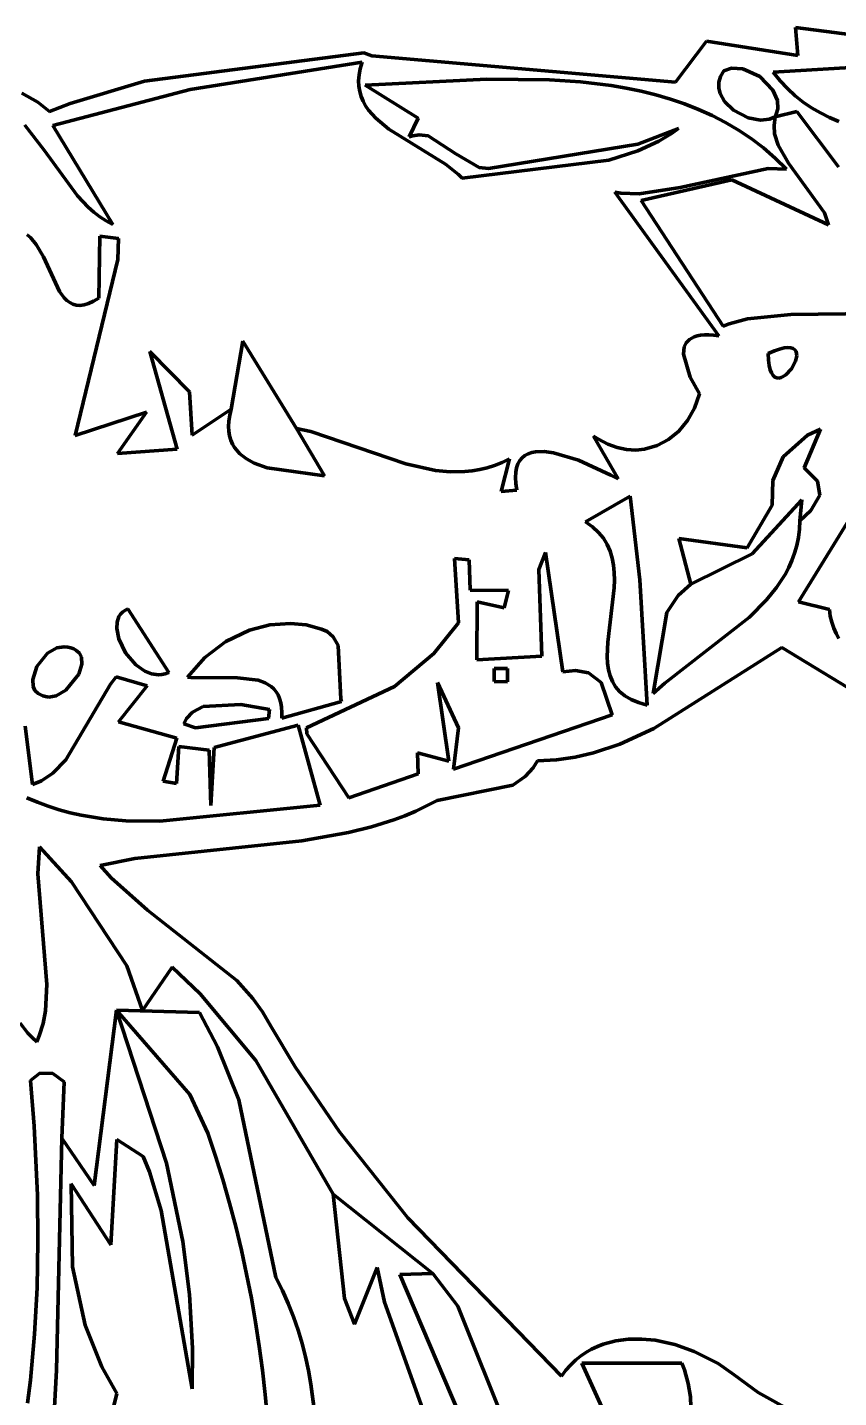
# Model space of a CAD drawing. Header units: millimetres. Extents: x 0 to 10.4, y 0 to 8.2.
# Drawn here: x 7.828 to 8.371, y 6.869 to 7.786 of the extents above; entities that cross this region are included whole.
import ezdxf

# ---------------------------------------------------------------- set-up
doc = ezdxf.new("R2010")
doc.units = ezdxf.units.MM
for name, color, linetype, lineweight in [('color#000000ff', 7, 'CONTINUOUS', 100), ('color#929292ff', 7, 'CONTINUOUS', 100), ('color#ffffffff', 7, 'CONTINUOUS', 100)]:
    doc.layers.add(name, color=color, linetype=linetype, lineweight=lineweight)

msp = doc.modelspace()

# ---------------------------------------------------------------- linework, layer by layer
at = {"layer": 'color#000000ff'}
for p, q in [((8.34342, 7.76681), (8.34193, 7.78555)), ((8.34193, 7.78555), (8.56562, 7.75658)), ((8.26164, 7.74901), (8.28231, 7.77625)), ((8.28231, 7.77625), (8.34342, 7.76681)), ((7.90647, 7.7496), (8.05322, 7.76865)), ((8.05322, 7.76865), (8.05854, 7.76649)), ((8.05854, 7.76649), (8.26164, 7.74901)), ((8.05206, 7.76229), (7.93695, 7.74397)), ((8.05004, 7.75382), (8.0508, 7.75794)), ((8.0508, 7.75794), (8.05206, 7.76229)), ((8.29388, 7.75653), (8.29168, 7.75269)), ((8.29907, 7.75822), (8.29388, 7.75653)), ((8.3067, 7.7578), (8.29907, 7.75822)), ((8.318, 7.75261), (8.3067, 7.7578)), ((8.4316, 7.76192), (8.32693, 7.75562)), ((8.32693, 7.75562), (8.33158, 7.74987)), ((7.85682, 7.73466), (7.90647, 7.7496)), ((8.04975, 7.74991), (8.05004, 7.75382)), ((8.04991, 7.7462), (8.04975, 7.74991)), ((8.05048, 7.74267), (8.04991, 7.7462)), ((8.13557, 7.75084), (8.05418, 7.74696)), ((8.05418, 7.74696), (8.08963, 7.72476)), ((8.17742, 7.7505), (8.13557, 7.75084)), ((8.19818, 7.74909), (8.17742, 7.7505)), ((8.21866, 7.7466), (8.19818, 7.74909)), ((8.22875, 7.74488), (8.21866, 7.7466)), ((8.23872, 7.74283), (8.22875, 7.74488)), ((8.29168, 7.75269), (8.29065, 7.74882)), ((8.29065, 7.74882), (8.29067, 7.745)), ((8.29067, 7.745), (8.29162, 7.74129)), ((8.32674, 7.74368), (8.318, 7.75261)), ((8.33158, 7.74987), (8.3365, 7.74464)), ((7.82442, 7.74164), (7.83521, 7.7356)), ((7.83521, 7.7356), (7.84289, 7.72927)), ((7.93695, 7.74397), (7.8453, 7.71995)), ((8.05144, 7.73932), (8.05048, 7.74267)), ((8.05276, 7.73614), (8.05144, 7.73932)), ((8.05442, 7.73311), (8.05276, 7.73614)), ((8.24856, 7.7404), (8.23872, 7.74283)), ((8.25824, 7.73759), (8.24856, 7.7404)), ((8.26776, 7.73436), (8.25824, 7.73759)), ((8.29162, 7.74129), (8.29453, 7.73607)), ((8.29453, 7.73607), (8.30056, 7.73011)), ((8.3298, 7.73659), (8.32674, 7.74368)), ((8.33007, 7.73108), (8.3298, 7.73659)), ((8.3365, 7.74464), (8.34168, 7.73989)), ((8.34168, 7.73989), (8.34709, 7.73561)), ((8.34709, 7.73561), (8.35273, 7.73176)), ((7.84289, 7.72927), (7.85682, 7.73466)), ((8.05639, 7.73022), (8.05442, 7.73311)), ((8.06114, 7.72483), (8.05639, 7.73022)), ((8.27709, 7.73069), (8.26776, 7.73436)), ((8.28623, 7.72656), (8.27709, 7.73069)), ((8.29514, 7.72194), (8.28623, 7.72656)), ((8.30056, 7.73011), (8.31027, 7.72503)), ((8.34283, 7.72931), (8.32823, 7.72568)), ((8.32823, 7.72568), (8.3291, 7.72745)), ((8.3291, 7.72745), (8.33007, 7.73108)), ((8.37075, 7.69228), (8.34283, 7.72931)), ((8.35273, 7.73176), (8.35858, 7.72831)), ((8.35858, 7.72831), (8.36463, 7.72525)), ((7.83947, 7.70344), (7.82652, 7.72011)), ((7.8453, 7.71995), (7.88534, 7.65379)), ((8.06992, 7.71751), (8.06114, 7.72483)), ((8.10785, 7.69398), (8.06992, 7.71751)), ((8.08963, 7.72476), (8.08351, 7.71245)), ((8.23654, 7.70748), (8.26377, 7.71789)), ((8.26377, 7.71789), (8.25945, 7.71489)), ((8.30383, 7.71681), (8.29514, 7.72194)), ((8.31027, 7.72503), (8.31861, 7.72352)), ((8.31861, 7.72352), (8.32459, 7.72421)), ((8.32459, 7.72421), (8.32823, 7.72568)), ((8.32823, 7.72568), (8.32756, 7.71992)), ((8.32756, 7.71992), (8.32796, 7.71447)), ((8.36463, 7.72525), (8.37085, 7.72255)), ((8.08351, 7.71245), (8.08588, 7.71312)), ((8.08588, 7.71312), (8.09033, 7.71372)), ((8.09033, 7.71372), (8.09635, 7.71303)), ((8.09635, 7.71303), (8.11477, 7.70107)), ((8.25054, 7.70954), (8.23657, 7.70301)), ((8.25945, 7.71489), (8.25054, 7.70954)), ((8.31226, 7.71115), (8.30383, 7.71681)), ((8.32043, 7.70493), (8.31226, 7.71115)), ((8.32796, 7.71447), (8.33022, 7.70677)), ((7.86165, 7.67286), (7.83947, 7.70344)), ((8.11477, 7.70107), (8.13031, 7.69184)), ((8.13655, 7.69119), (8.23654, 7.70748)), ((8.23657, 7.70301), (8.21701, 7.69667)), ((8.32832, 7.69812), (8.32043, 7.70493)), ((8.33022, 7.70677), (8.33724, 7.69481)), ((8.11657, 7.6871), (8.10785, 7.69398)), ((8.21701, 7.69667), (8.11904, 7.68464)), ((8.13031, 7.69184), (8.13655, 7.69119)), ((8.26484, 7.67846), (8.32367, 7.69106)), ((8.32367, 7.69106), (8.33591, 7.69071)), ((8.33591, 7.69071), (8.32832, 7.69812)), ((8.33724, 7.69481), (8.36127, 7.66155)), ((8.11904, 7.68464), (8.11657, 7.6871)), ((8.2994, 7.68358), (8.23878, 7.66974)), ((8.36392, 7.65338), (8.2994, 7.68358)), ((7.86878, 7.66531), (7.86165, 7.67286)), ((8.29056, 7.57926), (8.22111, 7.67527)), ((8.22111, 7.67527), (8.22519, 7.67471)), ((8.22519, 7.67471), (8.23729, 7.67426)), ((8.23729, 7.67426), (8.26484, 7.67846)), ((7.8726, 7.66192), (7.86878, 7.66531)), ((8.23878, 7.66974), (8.29354, 7.58563)), ((7.87662, 7.65884), (7.8726, 7.66192)), ((7.88086, 7.65612), (7.87662, 7.65884)), ((7.88534, 7.65379), (7.88086, 7.65612)), ((8.36127, 7.66155), (8.36392, 7.65338)), ((7.82805, 7.64677), (7.83027, 7.64492)), ((7.83027, 7.64492), (7.83416, 7.6404)), ((7.87599, 7.60439), (7.87653, 7.64592)), ((7.87653, 7.64592), (7.88918, 7.64437)), ((7.88918, 7.64437), (7.88868, 7.63023)), ((7.83416, 7.6404), (7.83896, 7.63214)), ((7.83896, 7.63214), (7.84968, 7.60895)), ((7.88868, 7.63023), (7.86019, 7.51257)), ((7.84968, 7.60895), (7.85283, 7.60458)), ((7.85283, 7.60458), (7.85459, 7.60284)), ((7.85459, 7.60284), (7.8565, 7.60143)), ((7.8565, 7.60143), (7.85859, 7.6004)), ((7.85859, 7.6004), (7.86087, 7.59979)), ((7.86087, 7.59979), (7.86337, 7.59963)), ((7.86337, 7.59963), (7.86611, 7.59998)), ((7.86611, 7.59998), (7.86912, 7.60086)), ((7.86912, 7.60086), (7.8724, 7.60232)), ((7.8724, 7.60232), (7.87599, 7.60439)), ((8.2976, 7.58716), (8.30986, 7.59061)), ((8.30986, 7.59061), (8.33885, 7.59349)), ((8.33885, 7.59349), (8.41352, 7.59429)), ((8.27844, 7.57959), (8.281, 7.57981)), ((8.281, 7.57981), (8.28386, 7.57984)), ((8.28386, 7.57984), (8.28705, 7.57966)), ((8.29354, 7.58563), (8.2976, 7.58716)), ((8.26695, 7.56696), (8.26751, 7.57186)), ((8.26751, 7.57186), (8.26883, 7.57463)), ((8.26883, 7.57463), (8.27102, 7.57689)), ((8.27102, 7.57689), (8.27419, 7.57857)), ((8.27419, 7.57857), (8.27618, 7.57917)), ((8.27618, 7.57917), (8.27844, 7.57959)), ((8.28705, 7.57966), (8.29056, 7.57926)), ((8.33433, 7.57112), (8.33133, 7.5704)), ((8.33682, 7.57137), (8.33433, 7.57112)), ((8.33883, 7.5712), (8.33682, 7.57137)), ((8.34038, 7.57066), (8.33883, 7.5712)), ((8.34152, 7.5698), (8.34038, 7.57066)), ((7.92672, 7.50903), (7.91007, 7.56878)), ((7.91007, 7.56878), (7.93664, 7.54186)), ((8.27147, 7.55157), (8.26695, 7.56696)), ((8.32778, 7.56916), (8.32366, 7.56736)), ((8.32366, 7.56736), (8.32384, 7.56305)), ((8.32384, 7.56305), (8.32429, 7.55948)), ((8.33133, 7.5704), (8.32778, 7.56916)), ((8.33926, 7.55709), (8.342, 7.56234)), ((8.34227, 7.56866), (8.34152, 7.5698)), ((8.342, 7.56234), (8.34272, 7.56576)), ((8.34266, 7.5673), (8.34227, 7.56866)), ((8.34272, 7.56576), (8.34266, 7.5673)), ((8.32429, 7.55948), (8.32498, 7.5566)), ((8.32498, 7.5566), (8.32587, 7.55438)), ((8.32587, 7.55438), (8.32694, 7.55275)), ((8.32694, 7.55275), (8.32815, 7.55168)), ((8.33234, 7.55127), (8.33527, 7.55287)), ((8.33527, 7.55287), (8.33926, 7.55709)), ((8.27763, 7.54036), (8.27147, 7.55157)), ((8.32815, 7.55168), (8.32948, 7.5511)), ((8.32948, 7.5511), (8.33088, 7.55099)), ((8.33088, 7.55099), (8.33234, 7.55127)), ((7.93664, 7.54186), (7.93829, 7.51272)), ((8.27436, 7.53096), (8.27763, 7.54036)), ((7.86019, 7.51257), (7.90791, 7.52828)), ((7.90791, 7.52828), (7.88835, 7.50057)), ((7.93829, 7.51272), (7.96444, 7.53017)), ((7.96348, 7.52607), (7.96292, 7.52224)), ((7.96444, 7.53017), (7.96348, 7.52607)), ((8.26974, 7.52264), (8.27436, 7.53096)), ((7.96292, 7.52224), (7.96273, 7.51868)), ((7.96273, 7.51868), (7.96289, 7.51537)), ((8.02687, 7.48551), (8.00807, 7.51733)), ((8.00807, 7.51733), (8.01786, 7.51515)), ((8.26392, 7.51556), (8.26974, 7.52264)), ((8.34778, 7.49089), (8.35854, 7.5168)), ((8.35854, 7.5168), (8.35003, 7.51282)), ((7.92827, 7.50347), (7.92672, 7.50903)), ((7.96289, 7.51537), (7.96339, 7.51231)), ((7.96339, 7.51231), (7.9642, 7.50948)), ((7.9642, 7.50948), (7.96531, 7.50688)), ((7.96531, 7.50688), (7.96669, 7.50449)), ((8.01786, 7.51515), (8.08141, 7.49363)), ((8.22322, 7.48361), (8.20692, 7.5122)), ((8.20692, 7.5122), (8.21009, 7.51014)), ((8.21009, 7.51014), (8.21644, 7.50681)), ((8.21644, 7.50681), (8.22275, 7.50452)), ((8.24937, 7.50578), (8.25707, 7.50988)), ((8.25707, 7.50988), (8.26392, 7.51556)), ((8.35003, 7.51282), (8.33364, 7.49829)), ((7.88835, 7.50057), (7.92827, 7.50347)), ((7.96669, 7.50449), (7.97022, 7.50031)), ((7.97022, 7.50031), (7.97463, 7.49687)), ((8.15756, 7.4959), (8.15914, 7.49774)), ((8.15914, 7.49774), (8.161, 7.4992)), ((8.161, 7.4992), (8.16312, 7.50032)), ((8.16312, 7.50032), (8.16548, 7.50112)), ((8.16548, 7.50112), (8.16805, 7.50161)), ((8.16805, 7.50161), (8.17374, 7.50178)), ((8.17374, 7.50178), (8.17999, 7.50099)), ((8.17999, 7.50099), (8.19681, 7.49602)), ((8.22275, 7.50452), (8.22897, 7.50323)), ((8.22897, 7.50323), (8.23506, 7.50287)), ((8.23506, 7.50287), (8.24096, 7.50341)), ((8.24096, 7.50341), (8.24937, 7.50578)), ((8.33364, 7.49829), (8.32679, 7.48249)), ((7.97463, 7.49687), (7.97979, 7.49408)), ((7.97979, 7.49408), (7.98857, 7.49092)), ((7.98857, 7.49092), (8.02687, 7.48551)), ((8.08141, 7.49363), (8.10105, 7.48925)), ((8.10105, 7.48925), (8.1109, 7.4883)), ((8.1109, 7.4883), (8.12079, 7.48842)), ((8.12079, 7.48842), (8.12574, 7.48893)), ((8.12574, 7.48893), (8.1307, 7.48978)), ((8.1307, 7.48978), (8.13567, 7.49099)), ((8.13567, 7.49099), (8.14065, 7.49257)), ((8.14065, 7.49257), (8.14564, 7.49455)), ((8.15064, 7.49695), (8.14506, 7.47512)), ((8.14564, 7.49455), (8.15064, 7.49695)), ((8.15479, 7.48797), (8.15536, 7.49104)), ((8.15536, 7.49104), (8.15629, 7.49368)), ((8.15629, 7.49368), (8.15756, 7.4959)), ((8.19681, 7.49602), (8.21845, 7.48614)), ((8.35662, 7.48207), (8.34778, 7.49089)), ((8.1546, 7.48444), (8.15479, 7.48797)), ((8.15481, 7.48043), (8.1546, 7.48444)), ((8.15546, 7.47592), (8.15481, 7.48043)), ((8.21845, 7.48614), (8.22322, 7.48361)), ((8.32679, 7.48249), (8.32641, 7.46604)), ((8.35809, 7.47255), (8.35662, 7.48207)), ((8.14506, 7.47512), (8.15546, 7.47592)), ((8.23141, 7.47191), (8.20145, 7.45477)), ((8.23774, 7.4161), (8.23141, 7.47191)), ((8.38656, 7.47042), (8.34391, 7.4013)), ((8.3522, 7.46231), (8.35809, 7.47255)), ((8.32641, 7.46604), (8.30959, 7.4375)), ((8.34478, 7.45554), (8.3522, 7.46231)), ((8.20145, 7.45477), (8.20621, 7.45142)), ((8.34452, 7.44985), (8.34478, 7.45554)), ((8.20621, 7.45142), (8.21017, 7.44777)), ((8.21017, 7.44777), (8.2134, 7.44382)), ((8.2134, 7.44382), (8.21596, 7.43963)), ((8.30959, 7.4375), (8.26383, 7.44358)), ((8.26383, 7.44358), (8.27191, 7.41312)), ((8.34277, 7.43908), (8.34384, 7.44437)), ((8.34384, 7.44437), (8.34452, 7.44985)), ((8.17479, 7.43434), (8.17027, 7.42297)), ((8.1862, 7.35456), (8.17479, 7.43434)), ((8.21596, 7.43963), (8.21792, 7.4352)), ((8.21792, 7.4352), (8.21933, 7.43057)), ((8.33954, 7.42904), (8.34133, 7.43397)), ((8.34133, 7.43397), (8.34277, 7.43908)), ((8.11382, 7.43028), (8.11651, 7.38719)), ((8.1237, 7.42947), (8.11382, 7.43028)), ((8.12443, 7.40921), (8.1237, 7.42947)), ((8.21933, 7.43057), (8.22025, 7.42577)), ((8.22025, 7.42577), (8.22075, 7.42083)), ((8.33499, 7.41968), (8.33742, 7.42428)), ((8.33742, 7.42428), (8.33954, 7.42904)), ((8.17027, 7.42297), (8.17235, 7.36487)), ((8.22089, 7.41577), (8.22073, 7.41061)), ((8.22075, 7.42083), (8.22089, 7.41577)), ((8.24278, 7.33228), (8.23774, 7.4161)), ((8.3293, 7.41092), (8.33499, 7.41968)), ((8.14988, 7.4088), (8.12443, 7.40921)), ((8.14717, 7.3972), (8.14988, 7.4088)), ((8.22073, 7.41061), (8.2164, 7.37434)), ((8.27191, 7.41312), (8.26339, 7.40546)), ((8.32263, 7.40269), (8.3293, 7.41092)), ((7.8953, 7.39657), (7.89338, 7.39562)), ((7.92272, 7.35406), (7.8953, 7.39657)), ((8.1289, 7.36261), (8.12895, 7.40122)), ((8.12895, 7.40122), (8.14717, 7.3972)), ((8.26339, 7.40546), (8.25588, 7.39412)), ((8.31117, 7.39115), (8.32263, 7.40269)), ((8.34391, 7.4013), (8.3646, 7.39611)), ((7.88822, 7.3877), (7.888, 7.38347)), ((7.88944, 7.39141), (7.88822, 7.3877)), ((7.89046, 7.39302), (7.88944, 7.39141)), ((7.89177, 7.39443), (7.89046, 7.39302)), ((7.89338, 7.39562), (7.89177, 7.39443)), ((8.25588, 7.39412), (8.24671, 7.33997)), ((8.25453, 7.34681), (8.31117, 7.39115)), ((8.3646, 7.39611), (8.36521, 7.39175)), ((8.36521, 7.39175), (8.36617, 7.38763)), ((8.36617, 7.38763), (8.36746, 7.38376)), ((7.888, 7.38347), (7.88937, 7.37658)), ((7.97683, 7.38238), (7.961, 7.37478)), ((7.99031, 7.38593), (7.97683, 7.38238)), ((8.00415, 7.38692), (7.99031, 7.38593)), ((8.01456, 7.38584), (8.00415, 7.38692)), ((8.02483, 7.38306), (8.01456, 7.38584)), ((8.02858, 7.3814), (8.02483, 7.38306)), ((8.03277, 7.378), (8.02858, 7.3814)), ((8.11651, 7.38719), (8.10012, 7.36667)), ((8.36746, 7.38376), (8.36906, 7.38012)), ((8.36906, 7.38012), (8.37095, 7.3767)), ((7.84788, 7.3705), (7.84167, 7.36692)), ((7.85283, 7.37119), (7.84788, 7.3705)), ((7.85524, 7.37095), (7.85283, 7.37119)), ((7.85734, 7.3705), (7.85524, 7.37095)), ((7.85916, 7.36985), (7.85734, 7.3705)), ((7.86069, 7.36903), (7.85916, 7.36985)), ((7.86298, 7.36693), (7.86069, 7.36903)), ((7.88937, 7.37658), (7.89383, 7.36729)), ((7.961, 7.37478), (7.94692, 7.36415)), ((8.03612, 7.37207), (8.03277, 7.378)), ((8.03786, 7.33624), (8.03612, 7.37207)), ((8.2164, 7.37434), (8.21598, 7.36473)), ((8.33268, 7.37087), (8.24724, 7.3166)), ((8.42766, 7.31304), (8.33268, 7.37087)), ((7.84167, 7.36692), (7.83446, 7.35797)), ((7.86429, 7.36431), (7.86298, 7.36693)), ((7.86464, 7.35969), (7.86429, 7.36431)), ((7.89383, 7.36729), (7.90062, 7.35923)), ((7.94692, 7.36415), (7.93526, 7.35101)), ((8.10012, 7.36667), (8.07367, 7.34467)), ((8.17235, 7.36487), (8.1289, 7.36261)), ((8.21598, 7.36473), (8.21622, 7.36019)), ((8.21622, 7.36019), (8.21683, 7.35587)), ((7.83446, 7.35797), (7.83172, 7.34943)), ((7.85397, 7.34221), (7.86255, 7.35292)), ((7.86255, 7.35292), (7.86464, 7.35969)), ((7.88766, 7.35108), (7.88373, 7.34618)), ((7.90839, 7.34517), (7.88766, 7.35108)), ((7.90062, 7.35923), (7.90677, 7.35488)), ((7.90677, 7.35488), (7.9112, 7.35312)), ((7.9112, 7.35312), (7.91578, 7.35249)), ((7.91578, 7.35249), (7.91809, 7.35265)), ((7.91809, 7.35265), (7.92041, 7.35317)), ((7.92041, 7.35317), (7.92272, 7.35406)), ((7.93526, 7.35101), (7.93756, 7.35063)), ((7.93756, 7.35063), (7.96869, 7.35054)), ((8.14037, 7.34792), (8.14042, 7.35673)), ((8.14042, 7.35673), (8.1493, 7.35669)), ((8.1493, 7.35669), (8.14926, 7.34789)), ((8.19484, 7.35545), (8.1862, 7.35456)), ((8.20342, 7.35385), (8.19484, 7.35545)), ((8.21189, 7.34732), (8.20342, 7.35385)), ((8.21683, 7.35587), (8.21789, 7.35179)), ((8.21789, 7.35179), (8.21944, 7.34797)), ((7.83172, 7.34943), (7.83206, 7.34474)), ((7.83206, 7.34474), (7.83327, 7.34207)), ((7.83327, 7.34207), (7.83537, 7.3399)), ((7.84752, 7.33849), (7.85397, 7.34221)), ((7.88373, 7.34618), (7.85381, 7.29554)), ((7.88918, 7.32109), (7.90839, 7.34517)), ((7.96869, 7.35054), (7.98248, 7.34888)), ((7.98248, 7.34888), (7.9872, 7.34717)), ((7.9872, 7.34717), (7.99128, 7.34465)), ((7.99128, 7.34465), (7.99303, 7.34304)), ((7.99303, 7.34304), (7.99456, 7.34117)), ((8.07367, 7.34467), (8.01487, 7.31705)), ((8.11013, 7.29474), (8.10251, 7.34735)), ((8.10251, 7.34735), (8.11653, 7.3171)), ((8.14926, 7.34789), (8.14037, 7.34792)), ((8.21928, 7.32578), (8.21189, 7.34732)), ((8.21944, 7.34797), (8.22156, 7.34446)), ((8.22156, 7.34446), (8.22431, 7.34126)), ((8.24671, 7.33997), (8.25453, 7.34681)), ((7.83537, 7.3399), (7.83842, 7.33837)), ((7.83842, 7.33837), (7.84033, 7.33789)), ((7.84033, 7.33789), (7.84251, 7.33761)), ((7.84251, 7.33761), (7.84752, 7.33849)), ((7.97091, 7.33274), (7.94566, 7.33122)), ((7.99003, 7.32934), (7.97091, 7.33274)), ((7.99456, 7.34117), (7.99586, 7.33903)), ((7.99586, 7.33903), (7.99691, 7.33659)), ((7.99691, 7.33659), (7.99769, 7.33384)), ((7.99769, 7.33384), (7.99819, 7.33075)), ((7.99826, 7.32352), (8.03818, 7.3346)), ((8.03818, 7.3346), (8.03786, 7.33624)), ((8.22431, 7.34126), (8.22774, 7.33842)), ((8.22774, 7.33842), (8.23192, 7.33596)), ((8.23192, 7.33596), (8.23691, 7.3339)), ((8.23691, 7.3339), (8.24278, 7.33228)), ((7.93464, 7.32329), (7.93286, 7.31963)), ((7.93856, 7.32755), (7.93464, 7.32329)), ((7.94566, 7.33122), (7.93856, 7.32755)), ((7.94064, 7.31701), (7.98951, 7.32333)), ((7.98951, 7.32333), (7.99003, 7.32934)), ((7.99819, 7.33075), (7.99838, 7.32732)), ((7.99838, 7.32732), (7.99826, 7.32352)), ((8.11321, 7.28943), (8.21928, 7.32578)), ((7.83166, 7.27906), (7.82668, 7.31811)), ((7.92808, 7.31016), (7.88918, 7.32109)), ((7.93286, 7.31963), (7.94064, 7.31701)), ((8.00924, 7.3189), (7.95308, 7.30386)), ((8.02397, 7.26519), (8.00924, 7.3189)), ((8.01487, 7.31705), (8.01513, 7.31301)), ((8.11653, 7.3171), (8.11321, 7.28943)), ((8.24724, 7.3166), (8.22442, 7.30618)), ((7.91905, 7.28144), (7.92808, 7.31016)), ((8.01513, 7.31301), (8.04324, 7.27016)), ((8.22442, 7.30618), (8.20671, 7.30028)), ((7.92951, 7.30464), (7.92791, 7.2798)), ((7.9497, 7.30204), (7.92951, 7.30464)), ((7.95078, 7.26512), (7.9497, 7.30204)), ((7.95308, 7.30386), (7.95078, 7.26512)), ((8.08966, 7.28633), (8.08912, 7.30041)), ((8.08912, 7.30041), (8.11013, 7.29474)), ((8.18216, 7.29566), (8.16943, 7.29498)), ((8.19458, 7.29746), (8.18216, 7.29566)), ((8.20671, 7.30028), (8.19458, 7.29746)), ((7.84524, 7.28666), (7.83754, 7.28155)), ((7.85381, 7.29554), (7.84524, 7.28666)), ((8.1664, 7.29021), (8.16108, 7.28437)), ((8.16943, 7.29498), (8.1664, 7.29021)), ((7.83754, 7.28155), (7.83166, 7.27906)), ((7.92791, 7.2798), (7.91905, 7.28144)), ((8.04324, 7.27016), (8.08966, 7.28633)), ((8.15277, 7.27869), (8.10225, 7.2685)), ((8.16108, 7.28437), (8.15277, 7.27869)), ((7.82789, 7.27031), (7.835, 7.26724)), ((8.10225, 7.2685), (8.09518, 7.26476)), ((7.835, 7.26724), (7.84218, 7.26456)), ((7.84218, 7.26456), (7.84942, 7.26224)), ((7.84942, 7.26224), (7.85672, 7.26027)), ((7.85672, 7.26027), (7.86408, 7.25862)), ((7.91674, 7.25462), (8.02397, 7.26519)), ((8.088, 7.26135), (8.08072, 7.25826)), ((8.09518, 7.26476), (8.088, 7.26135)), ((7.86408, 7.25862), (7.87893, 7.25623)), ((7.87893, 7.25623), (7.89396, 7.25492)), ((7.89396, 7.25492), (7.91674, 7.25462)), ((8.05836, 7.25071), (8.04306, 7.24691)), ((8.07335, 7.25547), (8.05836, 7.25071)), ((8.08072, 7.25826), (8.07335, 7.25547)), ((8.01178, 7.24155), (7.90015, 7.2296)), ((8.04306, 7.24691), (8.01178, 7.24155)), ((7.83637, 7.23738), (7.83517, 7.21937)), ((7.85761, 7.21409), (7.83637, 7.23738)), ((7.90015, 7.2296), (7.87689, 7.22487)), ((7.87689, 7.22487), (7.88412, 7.21674)), ((7.83517, 7.21937), (7.8413, 7.14544)), ((7.8946, 7.15788), (7.85761, 7.21409)), ((7.88412, 7.21674), (7.90852, 7.19516)), ((7.90852, 7.19516), (7.96822, 7.14798)), ((7.90512, 7.12805), (7.8946, 7.15788)), ((7.92492, 7.15697), (7.90512, 7.12805)), ((7.94369, 7.13904), (7.92492, 7.15697)), ((7.8413, 7.14544), (7.84028, 7.12779)), ((7.96822, 7.14798), (7.97902, 7.13593)), ((7.98097, 7.09448), (7.94369, 7.13904)), ((7.97902, 7.13593), (7.98543, 7.1271)), ((7.84028, 7.12779), (7.83866, 7.11927)), ((7.98543, 7.1271), (7.99109, 7.11753)), ((7.82844, 7.11284), (7.82346, 7.11944)), ((7.83131, 7.10981), (7.82844, 7.11284)), ((7.83866, 7.11927), (7.83612, 7.11099)), ((7.99109, 7.11753), (8.00733, 7.09034)), ((7.83447, 7.10696), (7.83131, 7.10981)), ((7.83612, 7.11099), (7.83447, 7.10696)), ((8.0328, 7.00502), (7.98097, 7.09448)), ((7.83029, 7.0811), (7.83645, 7.08603)), ((7.83645, 7.08603), (7.84525, 7.0857)), ((7.84525, 7.0857), (7.85278, 7.08029)), ((8.00733, 7.09034), (8.03687, 7.04679)), ((7.83268, 7.05056), (7.83029, 7.0811)), ((7.85278, 7.08029), (7.85118, 7.04266)), ((7.83485, 7.00434), (7.83268, 7.05056)), ((7.85118, 7.04266), (7.84764, 6.88729)), ((8.03687, 7.04679), (8.08268, 6.98917)), ((7.83523, 6.97338), (7.83485, 7.00434)), ((8.09934, 6.95193), (8.0328, 7.00502)), ((8.08268, 6.98917), (8.18537, 6.88345)), ((7.83464, 6.94238), (7.83523, 6.97338)), ((8.1161, 6.93012), (8.09934, 6.95193)), ((7.833, 6.91143), (7.83464, 6.94238)), ((8.15508, 6.833), (8.1161, 6.93012)), ((7.8302, 6.8806), (7.833, 6.91143)), ((8.20551, 6.9014), (8.20939, 6.90324)), ((8.20939, 6.90324), (8.21339, 6.90477)), ((8.21339, 6.90477), (8.22168, 6.90698)), ((8.22168, 6.90698), (8.23028, 6.90809)), ((8.23028, 6.90809), (8.23908, 6.90818)), ((8.23908, 6.90818), (8.24797, 6.90733)), ((8.24797, 6.90733), (8.26126, 6.90446)), ((8.26126, 6.90446), (8.27419, 6.89992)), ((8.19139, 6.89081), (8.19468, 6.89396)), ((8.19468, 6.89396), (8.19814, 6.89677)), ((8.19814, 6.89677), (8.20175, 6.89924)), ((8.20175, 6.89924), (8.20551, 6.9014)), ((8.27419, 6.89992), (8.29023, 6.89172)), ((7.84764, 6.88729), (7.83905, 6.7267)), ((8.18537, 6.88345), (8.18828, 6.88731)), ((8.18828, 6.88731), (8.19139, 6.89081)), ((8.266, 6.89197), (8.19892, 6.89208)), ((8.19892, 6.89208), (8.21354, 6.86016)), ((8.26772, 6.88753), (8.266, 6.89197)), ((8.27022, 6.87855), (8.26772, 6.88753)), ((8.29023, 6.89172), (8.30091, 6.88429)), ((8.30091, 6.88429), (8.31688, 6.87233)), ((7.82835, 6.86525), (7.8302, 6.8806)), ((8.27163, 6.86945), (8.27022, 6.87855)), ((8.2721, 6.85559), (8.27163, 6.86945)), ((8.31688, 6.87233), (8.40373, 6.8244))]:
    msp.add_line(p, q, dxfattribs=at)
at = {"layer": 'color#929292ff'}
for p, q in [((7.96444, 7.53017), (7.9722, 7.57567)), ((7.9722, 7.57567), (8.00807, 7.51733)), ((8.33133, 7.5704), (8.33433, 7.57112)), ((8.33433, 7.57112), (8.33682, 7.57137)), ((8.33682, 7.57137), (8.33883, 7.5712)), ((8.33883, 7.5712), (8.34038, 7.57066)), ((8.34038, 7.57066), (8.34152, 7.5698)), ((8.32366, 7.56736), (8.32778, 7.56916)), ((8.32384, 7.56305), (8.32366, 7.56736)), ((8.32429, 7.55948), (8.32384, 7.56305)), ((8.32778, 7.56916), (8.33133, 7.5704)), ((8.342, 7.56234), (8.33926, 7.55709)), ((8.34152, 7.5698), (8.34227, 7.56866)), ((8.34272, 7.56576), (8.342, 7.56234)), ((8.34227, 7.56866), (8.34266, 7.5673)), ((8.34266, 7.5673), (8.34272, 7.56576)), ((8.32498, 7.5566), (8.32429, 7.55948)), ((8.32587, 7.55438), (8.32498, 7.5566)), ((8.32694, 7.55275), (8.32587, 7.55438)), ((8.32815, 7.55168), (8.32694, 7.55275)), ((8.33527, 7.55287), (8.33234, 7.55127)), ((8.33926, 7.55709), (8.33527, 7.55287)), ((8.32948, 7.5511), (8.32815, 7.55168)), ((8.33088, 7.55099), (8.32948, 7.5511)), ((8.33234, 7.55127), (8.33088, 7.55099)), ((7.96292, 7.52224), (7.96348, 7.52607)), ((7.96348, 7.52607), (7.96444, 7.53017)), ((7.96273, 7.51868), (7.96292, 7.52224)), ((7.96289, 7.51537), (7.96273, 7.51868)), ((8.00807, 7.51733), (8.02687, 7.48551)), ((8.35854, 7.5168), (8.34778, 7.49089)), ((8.35003, 7.51282), (8.35854, 7.5168)), ((7.96339, 7.51231), (7.96289, 7.51537)), ((7.9642, 7.50948), (7.96339, 7.51231)), ((7.96531, 7.50688), (7.9642, 7.50948)), ((7.96669, 7.50449), (7.96531, 7.50688)), ((8.33364, 7.49829), (8.35003, 7.51282)), ((7.97022, 7.50031), (7.96669, 7.50449)), ((7.97463, 7.49687), (7.97022, 7.50031)), ((8.32679, 7.48249), (8.33364, 7.49829)), ((7.97979, 7.49408), (7.97463, 7.49687)), ((7.98857, 7.49092), (7.97979, 7.49408)), ((8.02687, 7.48551), (7.98857, 7.49092)), ((8.34778, 7.49089), (8.35662, 7.48207)), ((8.32641, 7.46604), (8.32679, 7.48249)), ((8.35662, 7.48207), (8.35809, 7.47255)), ((8.35809, 7.47255), (8.3522, 7.46231)), ((8.30959, 7.4375), (8.32641, 7.46604)), ((8.34612, 7.46958), (8.31293, 7.43346)), ((8.34478, 7.45554), (8.34612, 7.46958)), ((8.3522, 7.46231), (8.34478, 7.45554)), ((8.27191, 7.41312), (8.26383, 7.44358)), ((8.26383, 7.44358), (8.30959, 7.4375)), ((8.31293, 7.43346), (8.27191, 7.41312)), ((7.84167, 7.36692), (7.84788, 7.3705)), ((7.84788, 7.3705), (7.85283, 7.37119)), ((7.85283, 7.37119), (7.85524, 7.37095)), ((7.85524, 7.37095), (7.85734, 7.3705)), ((7.85734, 7.3705), (7.85916, 7.36985)), ((7.85916, 7.36985), (7.86069, 7.36903)), ((7.86069, 7.36903), (7.86298, 7.36693)), ((7.83446, 7.35797), (7.84167, 7.36692)), ((7.86298, 7.36693), (7.86429, 7.36431)), ((7.86429, 7.36431), (7.86464, 7.35969)), ((7.83172, 7.34943), (7.83446, 7.35797)), ((7.86255, 7.35292), (7.85397, 7.34221)), ((7.86464, 7.35969), (7.86255, 7.35292)), ((7.83206, 7.34474), (7.83172, 7.34943)), ((7.83327, 7.34207), (7.83206, 7.34474)), ((7.83537, 7.3399), (7.83327, 7.34207)), ((7.85397, 7.34221), (7.84752, 7.33849)), ((7.83842, 7.33837), (7.83537, 7.3399)), ((7.84033, 7.33789), (7.83842, 7.33837)), ((7.84251, 7.33761), (7.84033, 7.33789)), ((7.84752, 7.33849), (7.84251, 7.33761)), ((7.87274, 7.011), (7.88768, 7.12812)), ((7.88768, 7.12812), (7.94336, 7.12651)), ((7.93677, 7.07174), (7.88768, 7.12812)), ((7.88768, 7.12812), (7.92119, 7.02584)), ((7.94336, 7.12651), (7.95543, 7.10371)), ((7.95543, 7.10371), (7.96965, 7.06815)), ((7.94891, 7.04591), (7.93677, 7.07174)), ((7.96965, 7.06815), (7.99434, 6.94929)), ((7.84764, 6.88729), (7.85118, 7.04266)), ((7.85118, 7.04266), (7.87274, 7.011)), ((7.88805, 7.04175), (7.88409, 6.9713)), ((7.90567, 7.03021), (7.88805, 7.04175)), ((7.95407, 7.03042), (7.94891, 7.04591)), ((7.90981, 7.02011), (7.90567, 7.03021)), ((7.95889, 7.01484), (7.95407, 7.03042)), ((7.92119, 7.02584), (7.93218, 6.97337)), ((7.88409, 6.9713), (7.85751, 7.01195)), ((7.85751, 7.01195), (7.85845, 6.95653)), ((7.91759, 6.99407), (7.90981, 7.02011)), ((7.96337, 6.99916), (7.95889, 7.01484)), ((8.04022, 6.93536), (8.0328, 7.00502)), ((8.0328, 7.00502), (8.09934, 6.95193)), ((7.9383, 6.87493), (7.91759, 6.99407)), ((7.96752, 6.98339), (7.96337, 6.99916)), ((7.97134, 6.96754), (7.96752, 6.98339)), ((7.93218, 6.97337), (7.93671, 6.9379)), ((7.97483, 6.95162), (7.97134, 6.96754)), ((7.85845, 6.95653), (7.86683, 6.91744)), ((7.97798, 6.93563), (7.97483, 6.95162)), ((7.99434, 6.94929), (7.99875, 6.94062)), ((8.06212, 6.95602), (8.04708, 6.91809)), ((8.06702, 6.93294), (8.06212, 6.95602)), ((8.09934, 6.95193), (8.07719, 6.95141)), ((8.07719, 6.95141), (8.13023, 6.82725)), ((7.99875, 6.94062), (8.00269, 6.93188)), ((7.93671, 6.9379), (7.93868, 6.90206)), ((7.98081, 6.91957), (7.97798, 6.93563)), ((8.00269, 6.93188), (8.0062, 6.92307)), ((8.04708, 6.91809), (8.04022, 6.93536)), ((8.10274, 6.83322), (8.06702, 6.93294)), ((8.0062, 6.92307), (8.00928, 6.91419)), ((7.86683, 6.91744), (7.878, 6.8895)), ((7.9833, 6.90346), (7.98081, 6.91957)), ((8.00928, 6.91419), (8.01196, 6.90525)), ((7.93868, 6.90206), (7.9383, 6.87493)), ((7.98547, 6.8873), (7.9833, 6.90346)), ((8.01196, 6.90525), (8.01426, 6.89626)), ((8.01426, 6.89626), (8.01621, 6.88721)), ((7.83905, 6.7267), (7.84764, 6.88729)), ((7.878, 6.8895), (7.88798, 6.87178)), ((7.98731, 6.8711), (7.98547, 6.8873)), ((8.01621, 6.88721), (8.01783, 6.87811)), ((8.01783, 6.87811), (8.02015, 6.85978)), ((7.88798, 6.87178), (7.87642, 6.82384)), ((7.98883, 6.85486), (7.98731, 6.8711))]:
    msp.add_line(p, q, dxfattribs=at)
at = {"layer": 'color#ffffffff'}
for p, q in [((8.56562, 7.75658), (8.34193, 7.78555)), ((8.34193, 7.78555), (8.34342, 7.76681)), ((8.28231, 7.77625), (8.26164, 7.74901)), ((8.34342, 7.76681), (8.28231, 7.77625)), ((8.05322, 7.76865), (7.90647, 7.7496)), ((8.05854, 7.76649), (8.05322, 7.76865)), ((8.26164, 7.74901), (8.05854, 7.76649)), ((7.93695, 7.74397), (8.05206, 7.76229)), ((8.0508, 7.75794), (8.05004, 7.75382)), ((8.05206, 7.76229), (8.0508, 7.75794)), ((8.29168, 7.75269), (8.29388, 7.75653)), ((8.29388, 7.75653), (8.29907, 7.75822)), ((8.29907, 7.75822), (8.3067, 7.7578)), ((8.3067, 7.7578), (8.318, 7.75261)), ((8.32693, 7.75562), (8.4316, 7.76192)), ((8.33158, 7.74987), (8.32693, 7.75562)), ((7.90647, 7.7496), (7.85682, 7.73466)), ((8.05004, 7.75382), (8.04975, 7.74991)), ((8.04975, 7.74991), (8.04991, 7.7462)), ((8.04991, 7.7462), (8.05048, 7.74267)), ((8.05418, 7.74696), (8.13557, 7.75084)), ((8.08963, 7.72476), (8.05418, 7.74696)), ((8.13557, 7.75084), (8.17742, 7.7505)), ((8.17742, 7.7505), (8.19818, 7.74909)), ((8.19818, 7.74909), (8.21866, 7.7466)), ((8.21866, 7.7466), (8.22875, 7.74488)), ((8.22875, 7.74488), (8.23872, 7.74283)), ((8.29065, 7.74882), (8.29168, 7.75269)), ((8.29067, 7.745), (8.29065, 7.74882)), ((8.29162, 7.74129), (8.29067, 7.745)), ((8.318, 7.75261), (8.32674, 7.74368)), ((8.3365, 7.74464), (8.33158, 7.74987)), ((7.83521, 7.7356), (7.82442, 7.74164)), ((7.84289, 7.72927), (7.83521, 7.7356)), ((7.8453, 7.71995), (7.93695, 7.74397)), ((8.05048, 7.74267), (8.05144, 7.73932)), ((8.05144, 7.73932), (8.05276, 7.73614)), ((8.05276, 7.73614), (8.05442, 7.73311)), ((8.23872, 7.74283), (8.24856, 7.7404)), ((8.24856, 7.7404), (8.25824, 7.73759)), ((8.25824, 7.73759), (8.26776, 7.73436)), ((8.29453, 7.73607), (8.29162, 7.74129)), ((8.30056, 7.73011), (8.29453, 7.73607)), ((8.32674, 7.74368), (8.3298, 7.73659)), ((8.3298, 7.73659), (8.33007, 7.73108)), ((8.34168, 7.73989), (8.3365, 7.74464)), ((8.34709, 7.73561), (8.34168, 7.73989)), ((8.35273, 7.73176), (8.34709, 7.73561)), ((7.85682, 7.73466), (7.84289, 7.72927)), ((8.05442, 7.73311), (8.05639, 7.73022)), ((8.05639, 7.73022), (8.06114, 7.72483)), ((8.26776, 7.73436), (8.27709, 7.73069)), ((8.27709, 7.73069), (8.28623, 7.72656)), ((8.28623, 7.72656), (8.29514, 7.72194)), ((8.31027, 7.72503), (8.30056, 7.73011)), ((8.32823, 7.72568), (8.34283, 7.72931)), ((8.3291, 7.72745), (8.32823, 7.72568)), ((8.33007, 7.73108), (8.3291, 7.72745)), ((8.34283, 7.72931), (8.37075, 7.69228)), ((8.35858, 7.72831), (8.35273, 7.73176)), ((8.36463, 7.72525), (8.35858, 7.72831)), ((7.82652, 7.72011), (7.83947, 7.70344)), ((7.88534, 7.65379), (7.8453, 7.71995)), ((8.06114, 7.72483), (8.06992, 7.71751)), ((8.06992, 7.71751), (8.10785, 7.69398)), ((8.08351, 7.71245), (8.08963, 7.72476)), ((8.26377, 7.71789), (8.23654, 7.70748)), ((8.25945, 7.71489), (8.26377, 7.71789)), ((8.29514, 7.72194), (8.30383, 7.71681)), ((8.31861, 7.72352), (8.31027, 7.72503)), ((8.32459, 7.72421), (8.31861, 7.72352)), ((8.32823, 7.72568), (8.32459, 7.72421)), ((8.32756, 7.71992), (8.32823, 7.72568)), ((8.32796, 7.71447), (8.32756, 7.71992)), ((8.37085, 7.72255), (8.36463, 7.72525)), ((8.08588, 7.71312), (8.08351, 7.71245)), ((8.09033, 7.71372), (8.08588, 7.71312)), ((8.09635, 7.71303), (8.09033, 7.71372)), ((8.11477, 7.70107), (8.09635, 7.71303)), ((8.23657, 7.70301), (8.25054, 7.70954)), ((8.25054, 7.70954), (8.25945, 7.71489)), ((8.30383, 7.71681), (8.31226, 7.71115)), ((8.31226, 7.71115), (8.32043, 7.70493)), ((8.33022, 7.70677), (8.32796, 7.71447)), ((7.83947, 7.70344), (7.86165, 7.67286)), ((8.13031, 7.69184), (8.11477, 7.70107)), ((8.23654, 7.70748), (8.13655, 7.69119)), ((8.21701, 7.69667), (8.23657, 7.70301)), ((8.32043, 7.70493), (8.32832, 7.69812)), ((8.33724, 7.69481), (8.33022, 7.70677)), ((8.10785, 7.69398), (8.11657, 7.6871)), ((8.11904, 7.68464), (8.21701, 7.69667)), ((8.13655, 7.69119), (8.13031, 7.69184)), ((8.32367, 7.69106), (8.26484, 7.67846)), ((8.33591, 7.69071), (8.32367, 7.69106)), ((8.32832, 7.69812), (8.33591, 7.69071)), ((8.36127, 7.66155), (8.33724, 7.69481)), ((8.11657, 7.6871), (8.11904, 7.68464)), ((8.23878, 7.66974), (8.2994, 7.68358)), ((8.2994, 7.68358), (8.36392, 7.65338)), ((7.86165, 7.67286), (7.86878, 7.66531)), ((8.22519, 7.67471), (8.22111, 7.67527)), ((8.22111, 7.67527), (8.29056, 7.57926)), ((8.23729, 7.67426), (8.22519, 7.67471)), ((8.26484, 7.67846), (8.23729, 7.67426)), ((7.86878, 7.66531), (7.8726, 7.66192)), ((8.29354, 7.58563), (8.23878, 7.66974)), ((7.8726, 7.66192), (7.87662, 7.65884)), ((7.87662, 7.65884), (7.88086, 7.65612)), ((7.88086, 7.65612), (7.88534, 7.65379)), ((8.36392, 7.65338), (8.36127, 7.66155)), ((7.83027, 7.64492), (7.82805, 7.64677)), ((7.83416, 7.6404), (7.83027, 7.64492)), ((7.87653, 7.64592), (7.87599, 7.60439)), ((7.88918, 7.64437), (7.87653, 7.64592)), ((7.88868, 7.63023), (7.88918, 7.64437)), ((7.83896, 7.63214), (7.83416, 7.6404)), ((7.84968, 7.60895), (7.83896, 7.63214)), ((7.86019, 7.51257), (7.88868, 7.63023)), ((7.85283, 7.60458), (7.84968, 7.60895)), ((7.85459, 7.60284), (7.85283, 7.60458)), ((7.8565, 7.60143), (7.85459, 7.60284)), ((7.85859, 7.6004), (7.8565, 7.60143)), ((7.86087, 7.59979), (7.85859, 7.6004)), ((7.86337, 7.59963), (7.86087, 7.59979)), ((7.86611, 7.59998), (7.86337, 7.59963)), ((7.86912, 7.60086), (7.86611, 7.59998)), ((7.8724, 7.60232), (7.86912, 7.60086)), ((7.87599, 7.60439), (7.8724, 7.60232)), ((8.30986, 7.59061), (8.2976, 7.58716)), ((8.33885, 7.59349), (8.30986, 7.59061)), ((8.41352, 7.59429), (8.33885, 7.59349)), ((8.281, 7.57981), (8.27844, 7.57959)), ((8.28386, 7.57984), (8.281, 7.57981)), ((8.28705, 7.57966), (8.28386, 7.57984)), ((8.2976, 7.58716), (8.29354, 7.58563)), ((7.9722, 7.57567), (7.96444, 7.53017)), ((8.00807, 7.51733), (7.9722, 7.57567)), ((8.26751, 7.57186), (8.26695, 7.56696)), ((8.26883, 7.57463), (8.26751, 7.57186)), ((8.27102, 7.57689), (8.26883, 7.57463)), ((8.27419, 7.57857), (8.27102, 7.57689)), ((8.27618, 7.57917), (8.27419, 7.57857)), ((8.27844, 7.57959), (8.27618, 7.57917)), ((8.29056, 7.57926), (8.28705, 7.57966)), ((7.93664, 7.54186), (7.91007, 7.56878)), ((7.91007, 7.56878), (7.92672, 7.50903)), ((8.26695, 7.56696), (8.27147, 7.55157)), ((8.27147, 7.55157), (8.27763, 7.54036)), ((7.93829, 7.51272), (7.93664, 7.54186)), ((8.27763, 7.54036), (8.27436, 7.53096)), ((7.90791, 7.52828), (7.86019, 7.51257)), ((7.88835, 7.50057), (7.90791, 7.52828)), ((7.96444, 7.53017), (7.93829, 7.51272)), ((8.27436, 7.53096), (8.26974, 7.52264)), ((8.01786, 7.51515), (8.00807, 7.51733)), ((8.26974, 7.52264), (8.26392, 7.51556)), ((7.92672, 7.50903), (7.92827, 7.50347)), ((8.08141, 7.49363), (8.01786, 7.51515)), ((8.21009, 7.51014), (8.20692, 7.5122)), ((8.20692, 7.5122), (8.22322, 7.48361)), ((8.21644, 7.50681), (8.21009, 7.51014)), ((8.22275, 7.50452), (8.21644, 7.50681)), ((8.25707, 7.50988), (8.24937, 7.50578)), ((8.26392, 7.51556), (8.25707, 7.50988)), ((7.92827, 7.50347), (7.88835, 7.50057)), ((8.15914, 7.49774), (8.15756, 7.4959)), ((8.161, 7.4992), (8.15914, 7.49774)), ((8.16312, 7.50032), (8.161, 7.4992)), ((8.16548, 7.50112), (8.16312, 7.50032)), ((8.16805, 7.50161), (8.16548, 7.50112)), ((8.17374, 7.50178), (8.16805, 7.50161)), ((8.17999, 7.50099), (8.17374, 7.50178)), ((8.19681, 7.49602), (8.17999, 7.50099)), ((8.22897, 7.50323), (8.22275, 7.50452)), ((8.23506, 7.50287), (8.22897, 7.50323)), ((8.24096, 7.50341), (8.23506, 7.50287)), ((8.24937, 7.50578), (8.24096, 7.50341)), ((8.10105, 7.48925), (8.08141, 7.49363)), ((8.1109, 7.4883), (8.10105, 7.48925)), ((8.12079, 7.48842), (8.1109, 7.4883)), ((8.12574, 7.48893), (8.12079, 7.48842)), ((8.1307, 7.48978), (8.12574, 7.48893)), ((8.13567, 7.49099), (8.1307, 7.48978)), ((8.14065, 7.49257), (8.13567, 7.49099)), ((8.14564, 7.49455), (8.14065, 7.49257)), ((8.14506, 7.47512), (8.15064, 7.49695)), ((8.15064, 7.49695), (8.14564, 7.49455)), ((8.15536, 7.49104), (8.15479, 7.48797)), ((8.15629, 7.49368), (8.15536, 7.49104)), ((8.15756, 7.4959), (8.15629, 7.49368)), ((8.21845, 7.48614), (8.19681, 7.49602)), ((8.15479, 7.48797), (8.1546, 7.48444)), ((8.1546, 7.48444), (8.15481, 7.48043)), ((8.15481, 7.48043), (8.15546, 7.47592)), ((8.22322, 7.48361), (8.21845, 7.48614)), ((8.15546, 7.47592), (8.14506, 7.47512)), ((8.20145, 7.45477), (8.23141, 7.47191)), ((8.23141, 7.47191), (8.23774, 7.4161)), ((8.34391, 7.4013), (8.38656, 7.47042)), ((8.31293, 7.43346), (8.34612, 7.46958)), ((8.34612, 7.46958), (8.34478, 7.45554)), ((8.20621, 7.45142), (8.20145, 7.45477)), ((8.34478, 7.45554), (8.34452, 7.44985)), ((8.21017, 7.44777), (8.20621, 7.45142)), ((8.2134, 7.44382), (8.21017, 7.44777)), ((8.21596, 7.43963), (8.2134, 7.44382)), ((8.34384, 7.44437), (8.34277, 7.43908)), ((8.34452, 7.44985), (8.34384, 7.44437)), ((8.17027, 7.42297), (8.17479, 7.43434)), ((8.17479, 7.43434), (8.1862, 7.35456)), ((8.21792, 7.4352), (8.21596, 7.43963)), ((8.21933, 7.43057), (8.21792, 7.4352)), ((8.27191, 7.41312), (8.31293, 7.43346)), ((8.34133, 7.43397), (8.33954, 7.42904)), ((8.34277, 7.43908), (8.34133, 7.43397)), ((8.11382, 7.43028), (8.1237, 7.42947)), ((8.11651, 7.38719), (8.11382, 7.43028)), ((8.1237, 7.42947), (8.12443, 7.40921)), ((8.22025, 7.42577), (8.21933, 7.43057)), ((8.22075, 7.42083), (8.22025, 7.42577)), ((8.33742, 7.42428), (8.33499, 7.41968)), ((8.33954, 7.42904), (8.33742, 7.42428)), ((8.17235, 7.36487), (8.17027, 7.42297)), ((8.22073, 7.41061), (8.22089, 7.41577)), ((8.22089, 7.41577), (8.22075, 7.42083)), ((8.23774, 7.4161), (8.24278, 7.33228)), ((8.33499, 7.41968), (8.3293, 7.41092)), ((8.12443, 7.40921), (8.14988, 7.4088)), ((8.14988, 7.4088), (8.14717, 7.3972)), ((8.2164, 7.37434), (8.22073, 7.41061)), ((8.26339, 7.40546), (8.27191, 7.41312)), ((8.3293, 7.41092), (8.32263, 7.40269)), ((7.89338, 7.39562), (7.8953, 7.39657)), ((7.8953, 7.39657), (7.92272, 7.35406)), ((8.12895, 7.40122), (8.1289, 7.36261)), ((8.14717, 7.3972), (8.12895, 7.40122)), ((8.25588, 7.39412), (8.26339, 7.40546)), ((8.32263, 7.40269), (8.31117, 7.39115)), ((8.3646, 7.39611), (8.34391, 7.4013)), ((7.888, 7.38347), (7.88822, 7.3877)), ((7.88822, 7.3877), (7.88944, 7.39141)), ((7.88944, 7.39141), (7.89046, 7.39302)), ((7.89046, 7.39302), (7.89177, 7.39443)), ((7.89177, 7.39443), (7.89338, 7.39562)), ((8.24671, 7.33997), (8.25588, 7.39412)), ((8.31117, 7.39115), (8.25453, 7.34681)), ((8.36521, 7.39175), (8.3646, 7.39611)), ((8.36617, 7.38763), (8.36521, 7.39175)), ((8.36746, 7.38376), (8.36617, 7.38763)), ((7.88937, 7.37658), (7.888, 7.38347)), ((7.961, 7.37478), (7.97683, 7.38238)), ((7.97683, 7.38238), (7.99031, 7.38593)), ((7.99031, 7.38593), (8.00415, 7.38692)), ((8.00415, 7.38692), (8.01456, 7.38584)), ((8.01456, 7.38584), (8.02483, 7.38306)), ((8.02483, 7.38306), (8.02858, 7.3814)), ((8.02858, 7.3814), (8.03277, 7.378)), ((8.10012, 7.36667), (8.11651, 7.38719)), ((8.36906, 7.38012), (8.36746, 7.38376)), ((8.37095, 7.3767), (8.36906, 7.38012)), ((7.89383, 7.36729), (7.88937, 7.37658)), ((7.94692, 7.36415), (7.961, 7.37478)), ((8.03277, 7.378), (8.03612, 7.37207)), ((8.03612, 7.37207), (8.03786, 7.33624)), ((8.21598, 7.36473), (8.2164, 7.37434)), ((8.24724, 7.3166), (8.33268, 7.37087)), ((8.33268, 7.37087), (8.42766, 7.31304)), ((7.90062, 7.35923), (7.89383, 7.36729)), ((7.93526, 7.35101), (7.94692, 7.36415)), ((8.07367, 7.34467), (8.10012, 7.36667)), ((8.1289, 7.36261), (8.17235, 7.36487)), ((8.21622, 7.36019), (8.21598, 7.36473)), ((8.21683, 7.35587), (8.21622, 7.36019)), ((7.88373, 7.34618), (7.88766, 7.35108)), ((7.88766, 7.35108), (7.90839, 7.34517)), ((7.90677, 7.35488), (7.90062, 7.35923)), ((7.9112, 7.35312), (7.90677, 7.35488)), ((7.91578, 7.35249), (7.9112, 7.35312)), ((7.91809, 7.35265), (7.91578, 7.35249)), ((7.92041, 7.35317), (7.91809, 7.35265)), ((7.92272, 7.35406), (7.92041, 7.35317)), ((7.93756, 7.35063), (7.93526, 7.35101)), ((7.96869, 7.35054), (7.93756, 7.35063)), ((8.14042, 7.35673), (8.14037, 7.34792)), ((8.1493, 7.35669), (8.14042, 7.35673)), ((8.14926, 7.34789), (8.1493, 7.35669)), ((8.1862, 7.35456), (8.19484, 7.35545)), ((8.19484, 7.35545), (8.20342, 7.35385)), ((8.20342, 7.35385), (8.21189, 7.34732)), ((8.21789, 7.35179), (8.21683, 7.35587)), ((8.21944, 7.34797), (8.21789, 7.35179)), ((7.85381, 7.29554), (7.88373, 7.34618)), ((7.90839, 7.34517), (7.88918, 7.32109)), ((7.98248, 7.34888), (7.96869, 7.35054)), ((7.9872, 7.34717), (7.98248, 7.34888)), ((7.99128, 7.34465), (7.9872, 7.34717)), ((7.99303, 7.34304), (7.99128, 7.34465)), ((7.99456, 7.34117), (7.99303, 7.34304)), ((8.01487, 7.31705), (8.07367, 7.34467)), ((8.11653, 7.3171), (8.10251, 7.34735)), ((8.10251, 7.34735), (8.11013, 7.29474)), ((8.14037, 7.34792), (8.14926, 7.34789)), ((8.21189, 7.34732), (8.21928, 7.32578)), ((8.22156, 7.34446), (8.21944, 7.34797)), ((8.22431, 7.34126), (8.22156, 7.34446)), ((8.25453, 7.34681), (8.24671, 7.33997)), ((7.94566, 7.33122), (7.97091, 7.33274)), ((7.97091, 7.33274), (7.99003, 7.32934)), ((7.99586, 7.33903), (7.99456, 7.34117)), ((7.99691, 7.33659), (7.99586, 7.33903)), ((7.99769, 7.33384), (7.99691, 7.33659)), ((7.99819, 7.33075), (7.99769, 7.33384)), ((8.03818, 7.3346), (7.99826, 7.32352)), ((8.03786, 7.33624), (8.03818, 7.3346)), ((8.22774, 7.33842), (8.22431, 7.34126)), ((8.23192, 7.33596), (8.22774, 7.33842)), ((8.23691, 7.3339), (8.23192, 7.33596)), ((8.24278, 7.33228), (8.23691, 7.3339)), ((7.93286, 7.31963), (7.93464, 7.32329)), ((7.93464, 7.32329), (7.93856, 7.32755)), ((7.93856, 7.32755), (7.94566, 7.33122)), ((7.98951, 7.32333), (7.94064, 7.31701)), ((7.99003, 7.32934), (7.98951, 7.32333)), ((7.99838, 7.32732), (7.99819, 7.33075)), ((7.99826, 7.32352), (7.99838, 7.32732)), ((8.21928, 7.32578), (8.11321, 7.28943)), ((7.82668, 7.31811), (7.83166, 7.27906)), ((7.88918, 7.32109), (7.92808, 7.31016)), ((7.94064, 7.31701), (7.93286, 7.31963)), ((7.95308, 7.30386), (8.00924, 7.3189)), ((8.00924, 7.3189), (8.02397, 7.26519)), ((8.01513, 7.31301), (8.01487, 7.31705)), ((8.11321, 7.28943), (8.11653, 7.3171)), ((8.22442, 7.30618), (8.24724, 7.3166)), ((7.92808, 7.31016), (7.91905, 7.28144)), ((8.04324, 7.27016), (8.01513, 7.31301)), ((8.20671, 7.30028), (8.22442, 7.30618)), ((7.92791, 7.2798), (7.92951, 7.30464)), ((7.92951, 7.30464), (7.9497, 7.30204)), ((7.9497, 7.30204), (7.95078, 7.26512)), ((7.95078, 7.26512), (7.95308, 7.30386)), ((8.11013, 7.29474), (8.08912, 7.30041)), ((8.08912, 7.30041), (8.08966, 7.28633)), ((8.16943, 7.29498), (8.18216, 7.29566)), ((8.18216, 7.29566), (8.19458, 7.29746)), ((8.19458, 7.29746), (8.20671, 7.30028)), ((7.83754, 7.28155), (7.84524, 7.28666)), ((7.84524, 7.28666), (7.85381, 7.29554)), ((8.16108, 7.28437), (8.1664, 7.29021)), ((8.1664, 7.29021), (8.16943, 7.29498)), ((7.83166, 7.27906), (7.83754, 7.28155)), ((7.91905, 7.28144), (7.92791, 7.2798)), ((8.08966, 7.28633), (8.04324, 7.27016)), ((8.10225, 7.2685), (8.15277, 7.27869)), ((8.15277, 7.27869), (8.16108, 7.28437)), ((7.835, 7.26724), (7.82789, 7.27031)), ((8.09518, 7.26476), (8.10225, 7.2685)), ((7.84218, 7.26456), (7.835, 7.26724)), ((7.84942, 7.26224), (7.84218, 7.26456)), ((7.85672, 7.26027), (7.84942, 7.26224)), ((7.86408, 7.25862), (7.85672, 7.26027)), ((8.02397, 7.26519), (7.91674, 7.25462)), ((8.08072, 7.25826), (8.088, 7.26135)), ((8.088, 7.26135), (8.09518, 7.26476)), ((7.87893, 7.25623), (7.86408, 7.25862)), ((7.89396, 7.25492), (7.87893, 7.25623)), ((7.91674, 7.25462), (7.89396, 7.25492)), ((8.04306, 7.24691), (8.05836, 7.25071)), ((8.05836, 7.25071), (8.07335, 7.25547)), ((8.07335, 7.25547), (8.08072, 7.25826)), ((7.90015, 7.2296), (8.01178, 7.24155)), ((8.01178, 7.24155), (8.04306, 7.24691)), ((7.83517, 7.21937), (7.83637, 7.23738)), ((7.83637, 7.23738), (7.85761, 7.21409)), ((7.87689, 7.22487), (7.90015, 7.2296)), ((7.88412, 7.21674), (7.87689, 7.22487)), ((7.8413, 7.14544), (7.83517, 7.21937)), ((7.85761, 7.21409), (7.8946, 7.15788)), ((7.90852, 7.19516), (7.88412, 7.21674)), ((7.96822, 7.14798), (7.90852, 7.19516)), ((7.8946, 7.15788), (7.90512, 7.12805)), ((7.90512, 7.12805), (7.92492, 7.15697)), ((7.92492, 7.15697), (7.94369, 7.13904)), ((7.84028, 7.12779), (7.8413, 7.14544)), ((7.97902, 7.13593), (7.96822, 7.14798)), ((7.94369, 7.13904), (7.98097, 7.09448)), ((7.98543, 7.1271), (7.97902, 7.13593)), ((7.83866, 7.11927), (7.84028, 7.12779)), ((7.88768, 7.12812), (7.87274, 7.011)), ((7.94336, 7.12651), (7.88768, 7.12812)), ((7.88768, 7.12812), (7.93677, 7.07174)), ((7.92119, 7.02584), (7.88768, 7.12812)), ((7.95543, 7.10371), (7.94336, 7.12651)), ((7.99109, 7.11753), (7.98543, 7.1271)), ((7.82346, 7.11944), (7.82844, 7.11284)), ((7.82844, 7.11284), (7.83131, 7.10981)), ((7.83612, 7.11099), (7.83866, 7.11927)), ((8.00733, 7.09034), (7.99109, 7.11753)), ((7.83131, 7.10981), (7.83447, 7.10696)), ((7.83447, 7.10696), (7.83612, 7.11099)), ((7.96965, 7.06815), (7.95543, 7.10371)), ((7.98097, 7.09448), (8.0328, 7.00502)), ((7.83645, 7.08603), (7.83029, 7.0811)), ((7.84525, 7.0857), (7.83645, 7.08603)), ((7.85278, 7.08029), (7.84525, 7.0857)), ((8.03687, 7.04679), (8.00733, 7.09034)), ((7.83029, 7.0811), (7.83268, 7.05056)), ((7.85118, 7.04266), (7.85278, 7.08029)), ((7.93677, 7.07174), (7.94891, 7.04591)), ((7.99434, 6.94929), (7.96965, 7.06815)), ((7.83268, 7.05056), (7.83485, 7.00434)), ((7.87274, 7.011), (7.85118, 7.04266)), ((7.88409, 6.9713), (7.88805, 7.04175)), ((7.88805, 7.04175), (7.90567, 7.03021)), ((7.94891, 7.04591), (7.95407, 7.03042)), ((8.08268, 6.98917), (8.03687, 7.04679)), ((7.90567, 7.03021), (7.90981, 7.02011)), ((7.95407, 7.03042), (7.95889, 7.01484)), ((7.93218, 6.97337), (7.92119, 7.02584)), ((7.85845, 6.95653), (7.85751, 7.01195)), ((7.85751, 7.01195), (7.88409, 6.9713)), ((7.90981, 7.02011), (7.91759, 6.99407)), ((7.95889, 7.01484), (7.96337, 6.99916)), ((7.83485, 7.00434), (7.83523, 6.97338)), ((8.0328, 7.00502), (8.04022, 6.93536)), ((7.91759, 6.99407), (7.9383, 6.87493)), ((7.96337, 6.99916), (7.96752, 6.98339)), ((8.18537, 6.88345), (8.08268, 6.98917)), ((7.96752, 6.98339), (7.97134, 6.96754)), ((7.83523, 6.97338), (7.83464, 6.94238)), ((7.93671, 6.9379), (7.93218, 6.97337)), ((7.97134, 6.96754), (7.97483, 6.95162)), ((7.86683, 6.91744), (7.85845, 6.95653)), ((7.97483, 6.95162), (7.97798, 6.93563)), ((7.99875, 6.94062), (7.99434, 6.94929)), ((8.04708, 6.91809), (8.06212, 6.95602)), ((8.06212, 6.95602), (8.06702, 6.93294)), ((8.07719, 6.95141), (8.09934, 6.95193)), ((8.13023, 6.82725), (8.07719, 6.95141)), ((8.09934, 6.95193), (8.1161, 6.93012)), ((7.83464, 6.94238), (7.833, 6.91143)), ((8.00269, 6.93188), (7.99875, 6.94062)), ((7.93868, 6.90206), (7.93671, 6.9379)), ((7.97798, 6.93563), (7.98081, 6.91957)), ((8.0062, 6.92307), (8.00269, 6.93188)), ((8.04022, 6.93536), (8.04708, 6.91809)), ((8.06702, 6.93294), (8.10274, 6.83322)), ((8.1161, 6.93012), (8.15508, 6.833)), ((8.00928, 6.91419), (8.0062, 6.92307)), ((7.833, 6.91143), (7.8302, 6.8806)), ((7.878, 6.8895), (7.86683, 6.91744)), ((7.98081, 6.91957), (7.9833, 6.90346)), ((8.01196, 6.90525), (8.00928, 6.91419)), ((7.9383, 6.87493), (7.93868, 6.90206)), ((7.9833, 6.90346), (7.98547, 6.8873)), ((8.01426, 6.89626), (8.01196, 6.90525)), ((8.20939, 6.90324), (8.20551, 6.9014)), ((8.21339, 6.90477), (8.20939, 6.90324)), ((8.22168, 6.90698), (8.21339, 6.90477)), ((8.23028, 6.90809), (8.22168, 6.90698)), ((8.23908, 6.90818), (8.23028, 6.90809)), ((8.24797, 6.90733), (8.23908, 6.90818)), ((8.26126, 6.90446), (8.24797, 6.90733)), ((8.27419, 6.89992), (8.26126, 6.90446)), ((8.01621, 6.88721), (8.01426, 6.89626)), ((8.19468, 6.89396), (8.19139, 6.89081)), ((8.19814, 6.89677), (8.19468, 6.89396)), ((8.20175, 6.89924), (8.19814, 6.89677)), ((8.20551, 6.9014), (8.20175, 6.89924)), ((8.29023, 6.89172), (8.27419, 6.89992)), ((7.88798, 6.87178), (7.878, 6.8895)), ((7.98547, 6.8873), (7.98731, 6.8711)), ((8.01783, 6.87811), (8.01621, 6.88721)), ((8.18828, 6.88731), (8.18537, 6.88345)), ((8.19139, 6.89081), (8.18828, 6.88731)), ((8.21354, 6.86016), (8.19892, 6.89208)), ((8.19892, 6.89208), (8.266, 6.89197)), ((8.266, 6.89197), (8.26772, 6.88753)), ((8.26772, 6.88753), (8.27022, 6.87855)), ((8.30091, 6.88429), (8.29023, 6.89172)), ((8.31688, 6.87233), (8.30091, 6.88429)), ((7.8302, 6.8806), (7.82835, 6.86525)), ((8.02015, 6.85978), (8.01783, 6.87811)), ((8.27022, 6.87855), (8.27163, 6.86945)), ((7.87642, 6.82384), (7.88798, 6.87178)), ((7.98731, 6.8711), (7.98883, 6.85486)), ((8.27163, 6.86945), (8.2721, 6.85559)), ((8.40373, 6.8244), (8.31688, 6.87233))]:
    msp.add_line(p, q, dxfattribs=at)

doc.saveas('drawing.dxf')
